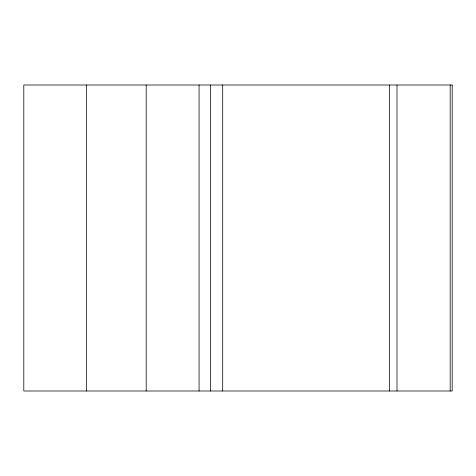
<?xml version="1.0" encoding="UTF-8"?>
<svg xmlns="http://www.w3.org/2000/svg" width="476" height="476" viewBox="0 0 476 476"><rect width="100%" height="100%" fill="white"/><g stroke="black" fill="none" stroke-linecap="round" stroke-linejoin="round"><path stroke-width="0.71" d="M450.183 85.002L450.183 390.998M397.002 85.002L397.002 390.998M389.463 85.002L389.463 390.998M222.703 85.002L222.703 390.998M210.565 85.002L210.565 390.998M199.075 85.002L199.075 390.998M146.197 85.002L146.197 390.998M86.537 85.002L86.537 390.998M452.2 85.002L23.8 85.002L23.8 390.998L452.2 390.998L452.2 85.002"/></g></svg>
